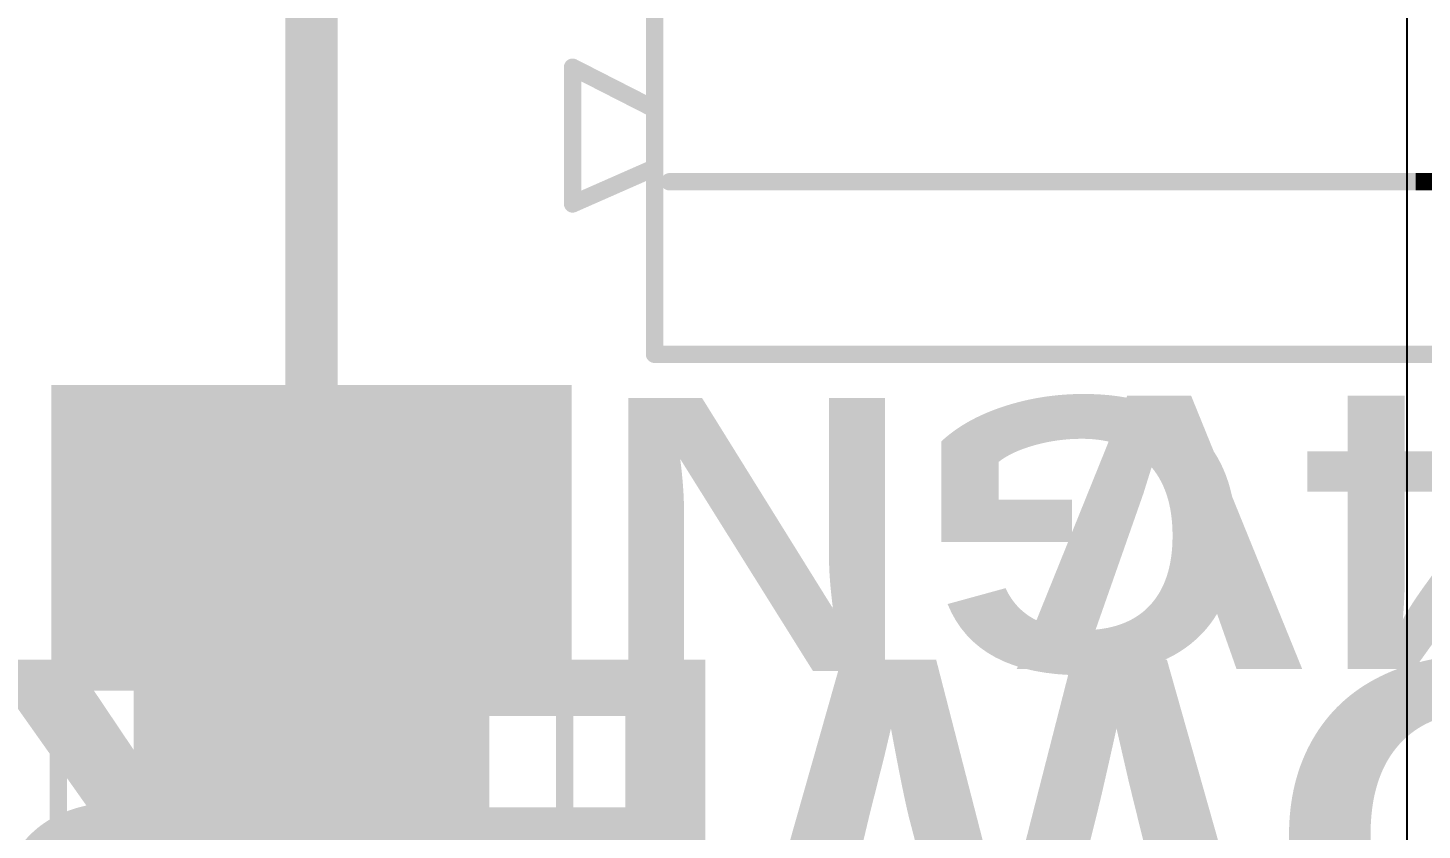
# Model space of a CAD drawing. Header units: inches. Extents: x -5 to 5328, y -4 to 5281.
# Drawn here: x 112.15 to 122.36, y 92.24 to 98.11 of the extents above; entities that cross this region are included whole.
import ezdxf

# ---------------------------------------------------------------- set-up
doc = ezdxf.new("R2010")
doc.units = ezdxf.units.IN
for name, color, linetype in [('Top Layer', 1, 'Continuous'), ('Top Overlay', 2, 'Continuous'), ('Top Paste', 8, 'Continuous'), ('Top Solder', 216, 'Continuous')]:
    doc.layers.add(name, color=color, linetype=linetype)
doc.styles.add('Arial Black_Bold', font='', dxfattribs={"height": 0.2})
doc.styles.get('Arial Black_Bold').set_extended_font_data('Arial Black', bold=True)

# ---------------------------------------------------------------- blocks, each defined once
blk = doc.blocks.new('DB128L_5_08_2P_OG_S_137')
at = {"layer": 'Top Overlay'}
for points in [[(-5.1, -5.1, 0.127, 0.127, 0), (-5.1, 4.949, 0.127, 0.127, 0)], [(-5.7, -3, 0.127, 0.127, 0), (-5.1, -3.306, 0.127, 0.127, 0)], [(-5.7, -4, 0.127, 0.127, 0), (-5.7, -3, 0.127, 0.127, 0)], [(-5.7, -4, 0.127, 0.127, 0), (-5.1, -3.736, 0.127, 0.127, 0)], [(-4.99, -3.838, 0.127, 0.127, 0), (4.99, -3.838, 0.127, 0.127, 0)], [(0.473, -3.838, 0.127, 0.127, 0), (0.597, -3.838, 0.127, 0.127, 0)], [(-5.1, -5.1, 0.127, 0.127, 0), (5.1, -5.1, 0.127, 0.127, 0)]]:
    blk.add_lwpolyline(points, format="xyseb", dxfattribs=at)
for points in [[(-5.732, -3, 0.0635, 0.0635, 1), (-5.668, -3, 0.0635, 0.0635, 1)], [(-5.732, -3, 0.0635, 0.0635, 1), (-5.668, -3, 0.0635, 0.0635, 1)], [(-5.132, -3.306, 0.0635, 0.0635, 1), (-5.068, -3.306, 0.0635, 0.0635, 1)], [(-5.132, -3.736, 0.0635, 0.0635, 1), (-5.068, -3.736, 0.0635, 0.0635, 1)], [(-5.022, -3.838, 0.0635, 0.0635, 1), (-4.958, -3.838, 0.0635, 0.0635, 1)], [(0.441, -3.838, 0.0635, 0.0635, 1), (0.505, -3.838, 0.0635, 0.0635, 1)], [(-5.732, -4, 0.0635, 0.0635, 1), (-5.668, -4, 0.0635, 0.0635, 1)], [(-5.732, -4, 0.0635, 0.0635, 1), (-5.668, -4, 0.0635, 0.0635, 1)], [(-5.132, -5.1, 0.0635, 0.0635, 1), (-5.068, -5.1, 0.0635, 0.0635, 1)], [(-5.132, -5.1, 0.0635, 0.0635, 1), (-5.068, -5.1, 0.0635, 0.0635, 1)]]:
    blk.add_lwpolyline(points, format="xyseb", close=True, dxfattribs=at)
blk = doc.blocks.new('SMB__145')
at = {"layer": 'Top Layer'}
for points in [[(-3.7, -1.2), (-3.7, 1.2), (-0.9, 1.2), (-0.9, -1.2)], [(0.9, -1.2), (0.9, 1.2), (3.7, 1.2), (3.7, -1.2)]]:
    blk.add_hatch(color=1, dxfattribs=at).paths.add_polyline_path(points)
at = {"layer": 'Top Overlay'}
for points in [[(2.591, 1.245), (4.826, 1.245), (4.826, 1.905), (2.591, 1.905)], [(3.734, -1.651), (4.826, -1.651), (4.826, 1.346), (3.734, 1.346)], [(2.591, -1.905), (4.826, -1.905), (4.826, -1.245), (2.591, -1.245)]]:
    blk.add_hatch(color=2, dxfattribs=at).paths.add_polyline_path(points)
at = {"layer": 'Top Paste'}
for points in [[(-3.7, -1.2), (-3.7, 1.2), (-0.9, 1.2), (-0.9, -1.2)], [(0.9, -1.2), (0.9, 1.2), (3.7, 1.2), (3.7, -1.2)]]:
    blk.add_hatch(color=8, dxfattribs=at).paths.add_polyline_path(points)
at = {"layer": 'Top Solder'}
for points in [[(-3.802, -1.302), (-3.802, 1.302), (-0.798, 1.302), (-0.798, -1.302)], [(0.798, -1.302), (0.798, 1.302), (3.802, 1.302), (3.802, -1.302)]]:
    blk.add_hatch(color=216, dxfattribs=at).paths.add_polyline_path(points)
at = {"layer": 'Top Overlay'}
for points in [[(-2.21, 1.854, 0.127, 0.127, 0), (2.591, 1.854, 0.127, 0.127, 0)], [(-2.21, 1.854, 0.127, 0.127, 0), (-2.21, 1.397, 0.127, 0.127, 0)], [(-2.21, -1.397, 0.127, 0.127, 0), (-2.21, -1.854, 0.127, 0.127, 0)], [(-2.21, -1.854, 0.127, 0.127, 0), (2.591, -1.854, 0.127, 0.127, 0)]]:
    blk.add_lwpolyline(points, format="xyseb", dxfattribs=at)
for points in [[(-2.242, 1.854, 0.0635, 0.0635, 1), (-2.178, 1.854, 0.0635, 0.0635, 1)], [(-2.242, 1.854, 0.0635, 0.0635, 1), (-2.178, 1.854, 0.0635, 0.0635, 1)], [(2.559, 1.854, 0.0635, 0.0635, 1), (2.623, 1.854, 0.0635, 0.0635, 1)], [(-2.242, 1.397, 0.0635, 0.0635, 1), (-2.178, 1.397, 0.0635, 0.0635, 1)], [(-2.242, -1.397, 0.0635, 0.0635, 1), (-2.178, -1.397, 0.0635, 0.0635, 1)], [(-2.242, -1.854, 0.0635, 0.0635, 1), (-2.178, -1.854, 0.0635, 0.0635, 1)], [(-2.242, -1.854, 0.0635, 0.0635, 1), (-2.178, -1.854, 0.0635, 0.0635, 1)], [(2.559, -1.854, 0.0635, 0.0635, 1), (2.623, -1.854, 0.0635, 0.0635, 1)]]:
    blk.add_lwpolyline(points, format="xyseb", close=True, dxfattribs=at)

msp = doc.modelspace()

# ---------------------------------------------------------------- linework, layer by layer
at = {"layer": 'Top Layer'}
msp.add_line((122.252, 105.231), (122.252, 89.972), dxfattribs=at)
msp.add_lwpolyline([(114.231, 92.969, 0.381, 0.381, 0), (114.231, 99.94, 0.381, 0.381, 0)], format="xyseb", dxfattribs=at)
msp.add_lwpolyline([(114.136, 92.969, 0.191, 0.191, 1), (114.327, 92.969, 0.191, 0.191, 1)], format="xyseb", close=True, dxfattribs=at)

# ---------------------------------------------------------------- block references
msp.add_blockref('DB128L_5_08_2P_OG_S_137', (121.843, 100.821))
at = {"rotation": 90}
msp.add_blockref('SMB__145', (114.231, 90.669), dxfattribs=at)

# ---------------------------------------------------------------- texts
at = {"layer": 'Top Overlay', "style": 'Arial Black_Bold'}
for s, height, p in [('GND', 2, (121.131, 95.402)), ('+24V', 2, (126.931, 95.419)), ('POWER IN', 2.54, (127.086, 93.486))]:
    msp.add_text(s, height=height, rotation=180, dxfattribs=at).set_placement(p)

doc.saveas('drawing.dxf')
